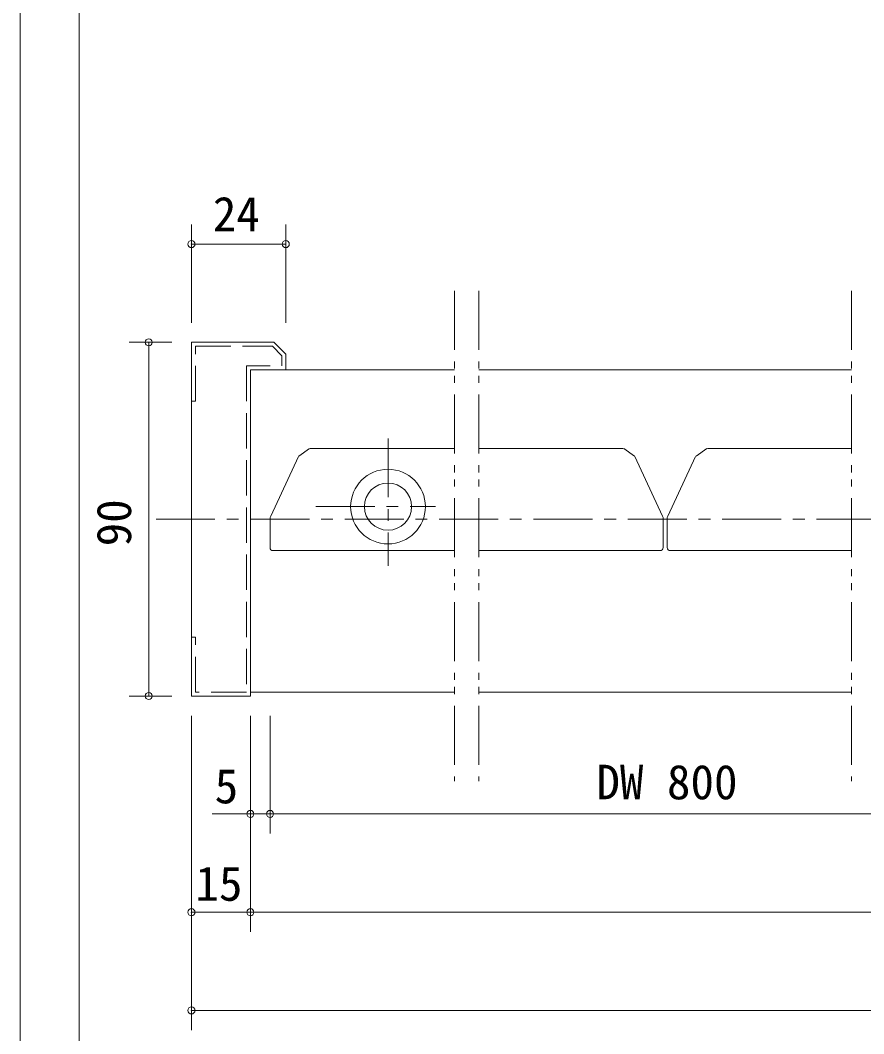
# Model space of a CAD drawing. Units: millimetres on the paper, enlarged 5 times, with parts at other scales. Extents: x -977 to 998, y -673 to 718.
# Drawn here: x -977.2 to -619.6, y -455.6 to -25.8 of the extents above; entities that cross this region are included whole.
import ezdxf
from ezdxf.enums import TextEntityAlignment as Align

# ---------------------------------------------------------------- set-up
doc = ezdxf.new("R2010")
doc.units = ezdxf.units.MM
doc.header["$LTSCALE"] = 5
doc.header["$PDMODE"] = 32
doc.header["$PDSIZE"] = 3
for name, pattern in [('CHAIN1', [8, 5, -1, 1, -1]), ('DASHED2', [3, 2, -1]), ('DASHED3', [4, 3, -1]), ('DOUBLE_CHAIN1', [8.8, 5, -1, 0.6, -0.6, 0.6, -1])]:
    doc.linetypes.add(name, pattern=pattern)
doc.layers.add('0-0_0', color=7, linetype='Continuous', lineweight=18)
doc.layers.add('2-1_6', color=3, linetype='Continuous', lineweight=20)
doc.styles.add('ＭＳ ゴシック', font='')
doc.styles.get('ＭＳ ゴシック').set_extended_font_data('MS Gothic')

msp = doc.modelspace()

# ---------------------------------------------------------------- linework, layer by layer
at = {"layer": '0-0_0'}
msp.add_line((-952.188, 693.383), (-952.188, -535.367), dxfattribs=at)
msp.add_lwpolyline([(-977.188, -672.867), (-977.188, 718.383), (997.812, 718.383)], dxfattribs=at)
at = {"layer": '2-1_6', "color": 4, "lineweight": 9}
for p, q in [((-904.632, -112.424), (-904.632, -154.09)), ((-864.632, -112.424), (-864.632, -154.09)), ((-904.632, -120.757), (-864.632, -120.757)), ((-931.068, -162.424), (-912.966, -162.424)), ((-922.735, -162.424), (-922.735, -312.424)), ((-931.068, -312.424), (-912.966, -312.424)), ((-904.632, -454.09), (-904.632, -320.757)), ((-879.632, -412.424), (-879.632, -320.757)), ((-871.299, -370.757), (-871.299, -320.757)), ((-895.835, -362.424), (166.276, -362.424)), ((-904.632, -404.09), (173.701, -404.09)), ((-904.632, -445.757), (173.701, -445.757))]:
    msp.add_line(p, q, dxfattribs=at)
at = {"layer": '2-1_6', "color": 7, "linetype": 'DOUBLE_CHAIN1'}
for p, q in [((-793.174, -140.579), (-793.174, -348.508)), ((-782.757, -140.579), (-782.757, -348.508)), ((-624.841, -140.579), (-624.841, -348.508))]:
    msp.add_line(p, q, dxfattribs=at)
at = {"layer": '2-1_6', "color": 1, "lineweight": 18}
for p, q in [((-869.632, -162.424), (-904.632, -162.424)), ((-864.632, -167.424), (-869.632, -162.424)), ((-864.632, -167.424), (-864.632, -174.09)), ((-879.632, -174.09), (-864.632, -174.09)), ((-879.632, -312.424), (-879.632, -174.09)), ((-854.544, -207.514), (-859.065, -210.68)), ((-854.257, -207.424), (-793.174, -207.424)), ((-721.674, -207.424), (-782.757, -207.424)), ((-721.388, -207.514), (-716.866, -210.68)), ((-686.21, -207.514), (-690.732, -210.68)), ((-685.923, -207.424), (-624.841, -207.424)), ((-859.232, -210.879), (-871.018, -236.154)), ((-716.7, -210.879), (-704.913, -236.154)), ((-690.898, -210.879), (-702.685, -236.154)), ((-871.299, -237.422), (-871.299, -249.424)), ((-704.632, -237.422), (-704.632, -249.424)), ((-702.966, -237.422), (-702.966, -249.424)), ((-869.966, -250.757), (-793.174, -250.757)), ((-705.966, -250.757), (-782.757, -250.757)), ((-701.632, -250.757), (-624.841, -250.757))]:
    msp.add_line(p, q, dxfattribs=at)
at = {"layer": '2-1_6', "color": 4, "linetype": 'DASHED3', "lineweight": 9}
for p, q in [((-902.966, -164.09), (-870.323, -164.09)), ((-881.299, -172.424), (-881.299, -310.757)), ((-902.966, -287.424), (-904.632, -287.424)), ((-902.966, -310.757), (-902.966, -287.424)), ((-881.299, -310.757), (-902.966, -310.757))]:
    msp.add_line(p, q, dxfattribs=at)
at = {"layer": '2-1_6', "color": 4, "linetype": 'DASHED2', "lineweight": 9}
for p, q in [((-870.323, -164.09), (-866.299, -168.114)), ((-866.299, -168.114), (-866.299, -172.424)), ((-881.299, -172.424), (-866.299, -172.424))]:
    msp.add_line(p, q, dxfattribs=at)
at = {"layer": '2-1_6', "color": 7, "lineweight": 18}
for p, q in [((-879.632, -174.09), (-793.174, -174.09)), ((-782.757, -174.09), (-624.841, -174.09)), ((-879.632, -310.757), (-793.174, -310.757)), ((-782.757, -310.757), (-624.841, -310.757))]:
    msp.add_line(p, q, dxfattribs=at)
at = {"layer": '2-1_6', "color": 4, "linetype": 'CHAIN1', "lineweight": 9}
for p, q in [((-821.299, -203.142), (-821.299, -257.23)), ((-851.932, -232.09), (-801.11, -232.09)), ((-919.647, -237.424), (186.253, -237.424))]:
    msp.add_line(p, q, dxfattribs=at)
at = {"layer": '2-1_6', "color": 1, "lineweight": 18}
msp.add_lwpolyline([(-879.632, -312.424), (-904.632, -312.424), (-904.632, -162.424)], dxfattribs=at)
at = {"layer": '2-1_6', "color": 4, "linetype": 'DASHED3', "lineweight": 9}
msp.add_lwpolyline([(-904.632, -187.424), (-902.966, -187.424), (-902.966, -164.09)], dxfattribs=at)
at = {"layer": '2-1_6', "color": 1, "lineweight": 18}
for radius in [15.833, 10]:
    msp.add_circle((-821.299, -232.09), radius, dxfattribs=at)
for centre, radius, start, end in [((-868.299, -237.422), 3, 155, 180), ((-707.632, -237.422), 3, 0, 25), ((-699.966, -237.422), 3, 155, 180), ((-869.966, -249.424), 1.333, 180, 270), ((-705.966, -249.424), 1.333, 270, 0), ((-701.632, -249.424), 1.333, 180, 270)]:
    msp.add_arc(centre, radius, start, end, dxfattribs=at)
at = {"layer": '2-1_6', "color": 4}
for p in [(-904.632, -120.757), (-864.632, -120.757), (-922.735, -162.424), (-922.735, -312.424), (-879.632, -362.424), (-871.299, -362.424), (-904.632, -404.09), (-879.632, -404.09), (-904.632, -445.757)]:
    msp.add_point(p, dxfattribs=at)

# ---------------------------------------------------------------- texts
at = {"layer": '2-1_6', "color": 7, "style": 'ＭＳ ゴシック'}
for s, p in [('24', (-895.557, -119.707)), ('5', (-894.781, -362.345)), ('DW 800', (-732.966, -360.62)), ('15', (-902.947, -403.671))]:
    msp.add_text(s, height=14.66, dxfattribs=at).set_placement(p, align=Align.BOTTOM_LEFT)
msp.add_text('90', height=14.66, rotation=90, dxfattribs=at).set_placement((-925.796, -248.938), align=Align.BOTTOM_LEFT)

doc.saveas('drawing.dxf')
